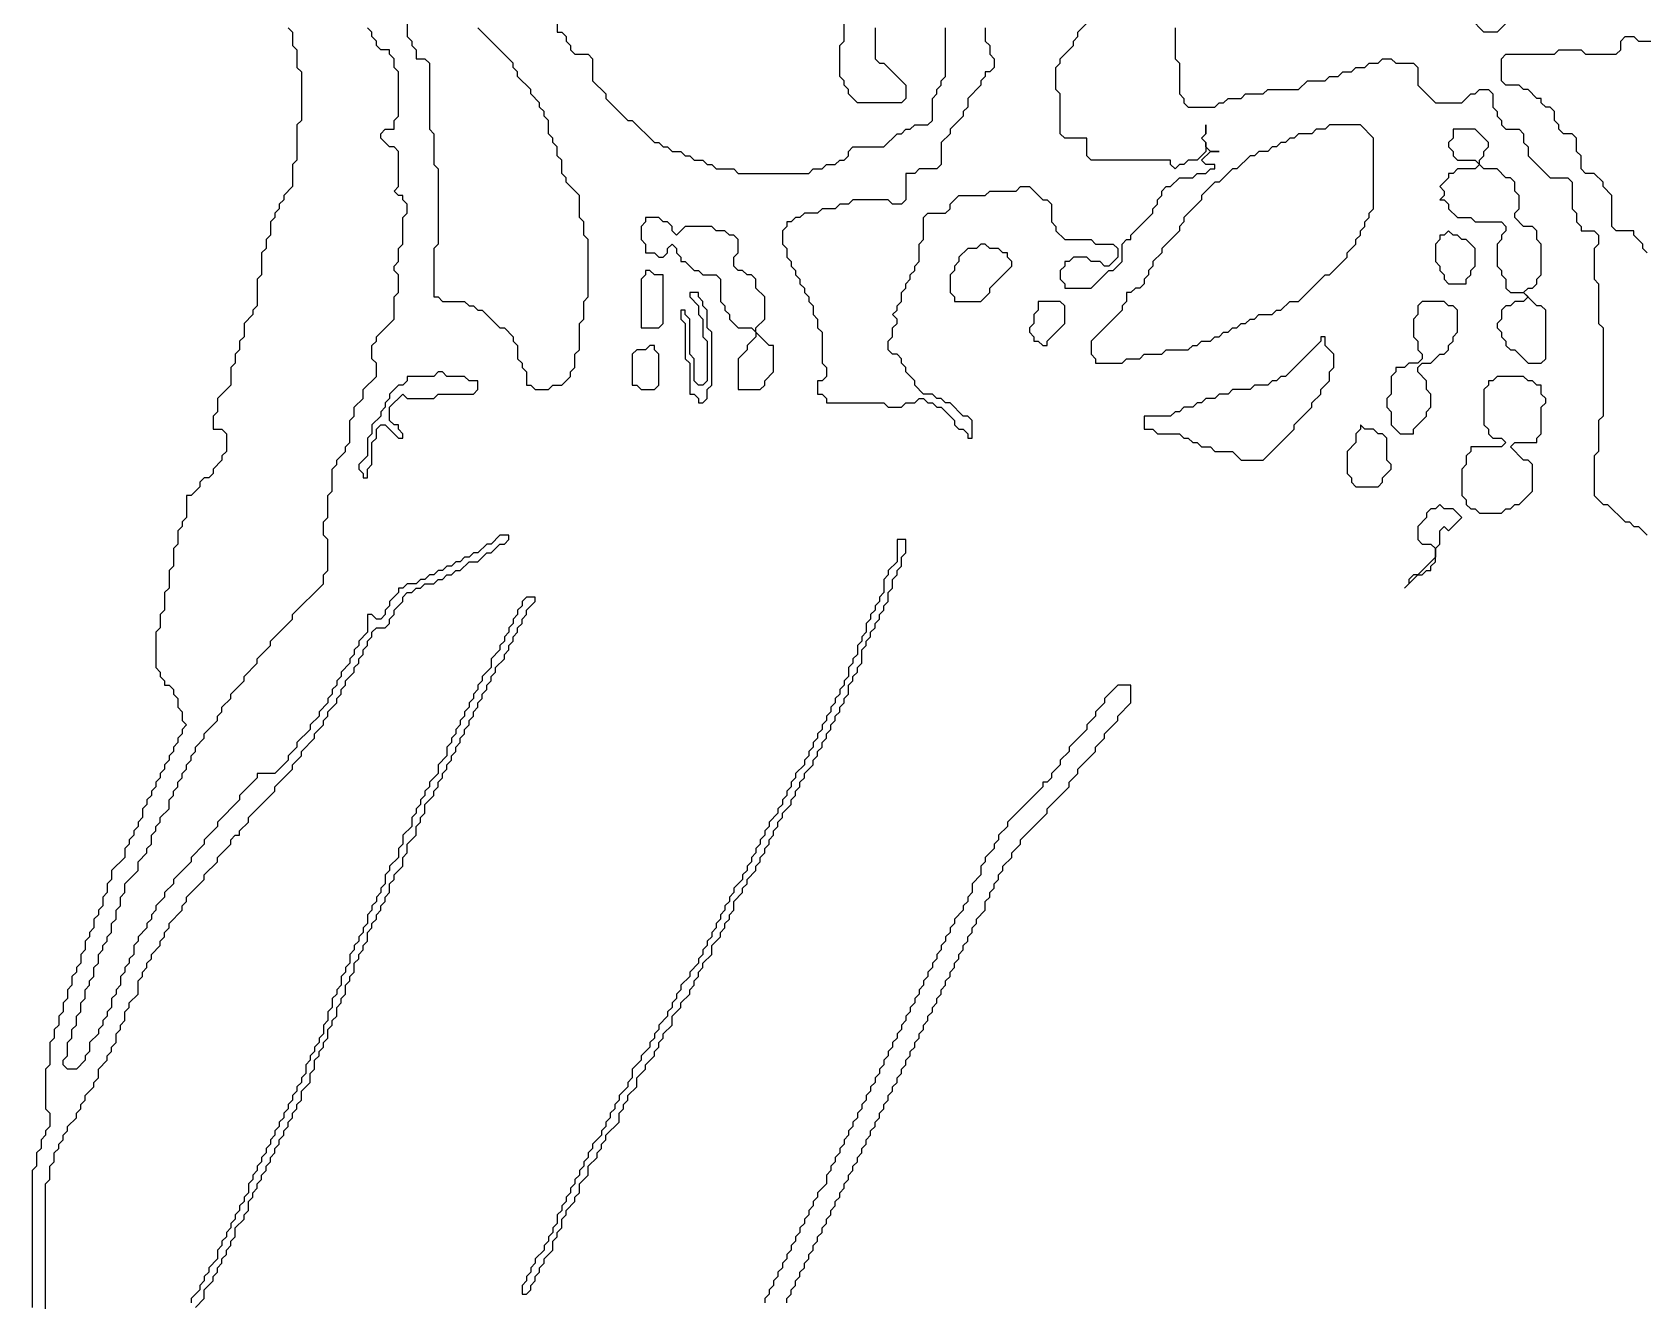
# Model space of a CAD drawing. Header units: metres. Extents: x 0 to 100, y 0 to 128.
# Drawn here: x 38.5 to 47.62, y 56.89 to 64.08 of the extents above; entities that cross this region are included whole.
import ezdxf

# ---------------------------------------------------------------- set-up
doc = ezdxf.new("R2010")
doc.units = ezdxf.units.M

msp = doc.modelspace()

# ---------------------------------------------------------------- linework, layer by layer
for points in [[(40.625, 64.15), (40.625, 64.05), (40.65, 64.025), (40.65, 64), (40.675, 63.975), (40.675, 63.925), (40.725, 63.925), (40.75, 63.9), (40.75, 63.525), (40.775, 63.5), (40.775, 63.325), (40.8, 63.3), (40.8, 62.875), (40.775, 62.85), (40.775, 62.575), (40.8, 62.575), (40.825, 62.55), (40.95, 62.55), (40.975, 62.525), (41, 62.525), (41.025, 62.5), (41.05, 62.5), (41.15, 62.4), (41.175, 62.4), (41.225, 62.35), (41.225, 62.325), (41.25, 62.3), (41.25, 62.225), (41.275, 62.2), (41.275, 62.175), (41.3, 62.15), (41.3, 62.075), (41.325, 62.075), (41.35, 62.05), (41.425, 62.05), (41.45, 62.075), (41.5, 62.075), (41.55, 62.125), (41.55, 62.15), (41.575, 62.175), (41.575, 62.25), (41.6, 62.275), (41.6, 62.425), (41.625, 62.45), (41.625, 62.55), (41.65, 62.575), (41.65, 62.9), (41.625, 62.925), (41.625, 63), (41.6, 63.025), (41.6, 63.15), (41.525, 63.225), (41.525, 63.25), (41.5, 63.275), (41.5, 63.35), (41.475, 63.375), (41.475, 63.425), (41.45, 63.45), (41.45, 63.475), (41.425, 63.5), (41.425, 63.575), (41.4, 63.6), (41.4, 63.625), (41.375, 63.65), (41.375, 63.675), (41.325, 63.725), (41.325, 63.75), (41.25, 63.825), (41.25, 63.85), (41.225, 63.875), (41.225, 63.9), (41.025, 64.1)], [(41.475, 64.175), (41.475, 64.075), (41.5, 64.075), (41.525, 64.05), (41.525, 64.025), (41.55, 64), (41.55, 63.975), (41.575, 63.95), (41.65, 63.95), (41.675, 63.925), (41.675, 63.8), (41.75, 63.725), (41.75, 63.7), (41.875, 63.575), (41.9, 63.575), (42.025, 63.45), (42.05, 63.45), (42.075, 63.425), (42.1, 63.425), (42.125, 63.4), (42.175, 63.4), (42.2, 63.375), (42.225, 63.375), (42.25, 63.35), (42.3, 63.35), (42.325, 63.325), (42.35, 63.325), (42.375, 63.3), (42.475, 63.3), (42.5, 63.275), (42.9, 63.275), (42.925, 63.3), (42.975, 63.3), (43, 63.325), (43.05, 63.325), (43.075, 63.35), (43.1, 63.35), (43.125, 63.375), (43.125, 63.4), (43.15, 63.425), (43.325, 63.425), (43.4, 63.5), (43.425, 63.5), (43.45, 63.525), (43.475, 63.525), (43.5, 63.55), (43.575, 63.55), (43.6, 63.575), (43.6, 63.7), (43.625, 63.725), (43.625, 63.75), (43.65, 63.775), (43.65, 63.8), (43.675, 63.825), (43.675, 64.1)], [(43.9, 64.1), (43.9, 64.025), (43.925, 64), (43.925, 63.95), (43.95, 63.925), (43.95, 63.875), (43.925, 63.85), (43.9, 63.85), (43.9, 63.825), (43.875, 63.8), (43.875, 63.775), (43.8, 63.7), (43.8, 63.65), (43.775, 63.625), (43.775, 63.6), (43.7, 63.525), (43.7, 63.5), (43.65, 63.45), (43.65, 63.325), (43.625, 63.3), (43.525, 63.3), (43.5, 63.275), (43.45, 63.275), (43.45, 63.125), (43.425, 63.1), (43.375, 63.1), (43.35, 63.125), (43.15, 63.125), (43.125, 63.1), (43.075, 63.1), (43.05, 63.075), (42.975, 63.075), (42.95, 63.05), (42.875, 63.05), (42.85, 63.025), (42.825, 63.025), (42.8, 63), (42.775, 63), (42.775, 62.975), (42.75, 62.95), (42.75, 62.875), (42.775, 62.85), (42.775, 62.8), (42.8, 62.775), (42.8, 62.75), (42.825, 62.725), (42.825, 62.7), (42.85, 62.675), (42.85, 62.65), (42.875, 62.625), (42.875, 62.6), (42.9, 62.575), (42.9, 62.55), (42.925, 62.525), (42.925, 62.475), (42.95, 62.45), (42.95, 62.4), (42.975, 62.375), (42.975, 62.2), (43, 62.175), (43, 62.125), (42.975, 62.1), (42.95, 62.1), (42.95, 62.025), (42.975, 62.025), (43, 62), (43, 61.975), (43.325, 61.975), (43.35, 61.95), (43.425, 61.95), (43.45, 61.975), (43.5, 61.975), (43.525, 62), (43.55, 62), (43.575, 61.975), (43.6, 61.975), (43.625, 61.95), (43.65, 61.95), (43.725, 61.875), (43.725, 61.85), (43.75, 61.825), (43.775, 61.825), (43.8, 61.8), (43.8, 61.775), (43.825, 61.775), (43.825, 61.875), (43.8, 61.9), (43.775, 61.9), (43.7, 61.975), (43.675, 61.975), (43.65, 62), (43.625, 62), (43.6, 62.025), (43.55, 62.025), (43.5, 62.075), (43.5, 62.1), (43.45, 62.15), (43.45, 62.175), (43.425, 62.2), (43.425, 62.225), (43.4, 62.25), (43.375, 62.25), (43.35, 62.275), (43.35, 62.325), (43.375, 62.35), (43.375, 62.4), (43.4, 62.425), (43.4, 62.45), (43.375, 62.475), (43.4, 62.5), (43.4, 62.525), (43.425, 62.55), (43.425, 62.6), (43.45, 62.625), (43.45, 62.65), (43.475, 62.675), (43.475, 62.7), (43.5, 62.725), (43.5, 62.75), (43.525, 62.775), (43.525, 62.875), (43.55, 62.9), (43.55, 63.025), (43.575, 63.05), (43.675, 63.05), (43.7, 63.075), (43.7, 63.1), (43.75, 63.15), (43.9, 63.15), (43.925, 63.175), (44.075, 63.175), (44.1, 63.2), (44.15, 63.2), (44.225, 63.125), (44.25, 63.125), (44.275, 63.1), (44.275, 63), (44.3, 62.975), (44.3, 62.95), (44.35, 62.9), (44.5, 62.9), (44.525, 62.875), (44.625, 62.875), (44.65, 62.85), (44.65, 62.8), (44.6, 62.75), (44.575, 62.75), (44.55, 62.775), (44.5, 62.775), (44.475, 62.8), (44.4, 62.8), (44.375, 62.775), (44.35, 62.775), (44.35, 62.75), (44.325, 62.725), (44.325, 62.675), (44.35, 62.65), (44.35, 62.625), (44.5, 62.625), (44.6, 62.725), (44.625, 62.725), (44.675, 62.775), (44.675, 62.875), (44.7, 62.9), (44.725, 62.9), (44.725, 62.925), (44.85, 63.05), (44.85, 63.075), (44.875, 63.1), (44.875, 63.125), (44.9, 63.15), (44.9, 63.175), (44.925, 63.2), (44.95, 63.2), (45, 63.25), (45.075, 63.25), (45.1, 63.275), (45.15, 63.275), (45.175, 63.3), (45.2, 63.3), (45.2, 63.325), (45.15, 63.325), (45.125, 63.35), (45.175, 63.4), (45.225, 63.4), (45.175, 63.4), (45.15, 63.425), (45.15, 63.45), (45.125, 63.475), (45.15, 63.5), (45.15, 63.55), (45.15, 63.5), (45.125, 63.475), (45.15, 63.45), (45.15, 63.4), (45.1, 63.35), (45.05, 63.35), (45.025, 63.325), (45, 63.325), (44.975, 63.3), (44.95, 63.325), (44.95, 63.35), (44.5, 63.35), (44.475, 63.375), (44.475, 63.475), (44.35, 63.475), (44.325, 63.5), (44.325, 63.725), (44.3, 63.75), (44.3, 63.875), (44.325, 63.9), (44.325, 63.925), (44.4, 64), (44.4, 64.025), (44.425, 64.05), (44.425, 64.075), (44.5, 64.15)], [(46.85, 64.125), (46.8, 64.075), (46.725, 64.075), (46.65, 64.15)], [(39.95, 64.1), (39.975, 64.075), (39.975, 64), (40, 63.975), (40, 63.875), (40.025, 63.85), (40.025, 63.575), (40, 63.55), (40, 63.35), (39.975, 63.325), (39.975, 63.2), (39.925, 63.15), (39.925, 63.125), (39.9, 63.1), (39.9, 63.075), (39.875, 63.05), (39.875, 63.025), (39.85, 63), (39.85, 62.925), (39.825, 62.9), (39.825, 62.85), (39.8, 62.825), (39.8, 62.7), (39.775, 62.675), (39.775, 62.525), (39.75, 62.5), (39.75, 62.475), (39.7, 62.425), (39.7, 62.35), (39.675, 62.325), (39.675, 62.275), (39.65, 62.25), (39.65, 62.2), (39.625, 62.175), (39.625, 62.075), (39.55, 62), (39.55, 61.925), (39.525, 61.9), (39.525, 61.825), (39.575, 61.825), (39.6, 61.8), (39.6, 61.7), (39.575, 61.675), (39.575, 61.65), (39.525, 61.6), (39.525, 61.575), (39.5, 61.55), (39.475, 61.55), (39.45, 61.525), (39.45, 61.5), (39.4, 61.45), (39.375, 61.45), (39.375, 61.325), (39.35, 61.3), (39.35, 61.275), (39.325, 61.25), (39.325, 61.175), (39.3, 61.15), (39.3, 61.05), (39.275, 61.025), (39.275, 60.925), (39.25, 60.9), (39.25, 60.8), (39.225, 60.775), (39.225, 60.7), (39.2, 60.675), (39.2, 60.475), (39.225, 60.45), (39.225, 60.425), (39.25, 60.4), (39.25, 60.375), (39.275, 60.375), (39.3, 60.35), (39.3, 60.325), (39.325, 60.3), (39.325, 60.25), (39.35, 60.225), (39.35, 60.175), (39.375, 60.15), (39.35, 60.125), (39.35, 60.1), (39.325, 60.075), (39.325, 60.05), (39.3, 60.025), (39.3, 60), (39.275, 59.975), (39.275, 59.95), (39.25, 59.925), (39.25, 59.9), (39.225, 59.875), (39.225, 59.85), (39.2, 59.825), (39.2, 59.8), (39.175, 59.775), (39.175, 59.75), (39.15, 59.725), (39.15, 59.7), (39.125, 59.675), (39.125, 59.625), (39.1, 59.6), (39.1, 59.575), (39.075, 59.55), (39.075, 59.525), (39.05, 59.5), (39.05, 59.475), (39.025, 59.45), (39.025, 59.4), (38.95, 59.325), (38.95, 59.275), (38.925, 59.25), (38.925, 59.2), (38.9, 59.175), (38.9, 59.125), (38.875, 59.1), (38.875, 59.075), (38.85, 59.05), (38.85, 59), (38.825, 58.975), (38.825, 58.95), (38.8, 58.925), (38.8, 58.875), (38.775, 58.85), (38.775, 58.8), (38.75, 58.775), (38.75, 58.75), (38.725, 58.725), (38.725, 58.675), (38.7, 58.65), (38.7, 58.6), (38.675, 58.575), (38.675, 58.525), (38.65, 58.5), (38.65, 58.45), (38.625, 58.425), (38.625, 58.375), (38.6, 58.35), (38.6, 58.225), (38.575, 58.2), (38.575, 57.975), (38.6, 57.95), (38.6, 57.875), (38.575, 57.85), (38.575, 57.825), (38.55, 57.8), (38.55, 57.75), (38.525, 57.725), (38.525, 57.65), (38.5, 57.625), (38.5, 56.85)], [(38.575, 56.775), (38.575, 57.55), (38.6, 57.575), (38.6, 57.65), (38.625, 57.675), (38.625, 57.725), (38.65, 57.75), (38.65, 57.775), (38.675, 57.8), (38.675, 57.825), (38.7, 57.85), (38.7, 57.875), (38.75, 57.925), (38.75, 57.95), (38.775, 57.975), (38.775, 58), (38.8, 58.025), (38.8, 58.05), (38.85, 58.1), (38.85, 58.125), (38.875, 58.15), (38.875, 58.2), (38.925, 58.25), (38.925, 58.275), (38.95, 58.3), (38.95, 58.325), (38.975, 58.35), (38.975, 58.4), (39, 58.425), (39, 58.45), (39.025, 58.475), (39.025, 58.525), (39.05, 58.55), (39.05, 58.575), (39.1, 58.625), (39.1, 58.7), (39.125, 58.725), (39.125, 58.75), (39.15, 58.775), (39.15, 58.8), (39.175, 58.825), (39.175, 58.85), (39.225, 58.9), (39.225, 58.925), (39.25, 58.95), (39.25, 58.975), (39.275, 59), (39.275, 59.025), (39.35, 59.1), (39.35, 59.125), (39.375, 59.15), (39.375, 59.175), (39.475, 59.275), (39.475, 59.3), (39.55, 59.375), (39.55, 59.4), (39.625, 59.475), (39.625, 59.5), (39.65, 59.525), (39.675, 59.525), (39.675, 59.55), (39.725, 59.6), (39.725, 59.625), (39.875, 59.775), (39.875, 59.8), (39.975, 59.9), (39.975, 59.925), (40.025, 59.975), (40.025, 60), (40.1, 60.075), (40.1, 60.1), (40.15, 60.15), (40.15, 60.175), (40.175, 60.2), (40.175, 60.225), (40.225, 60.275), (40.225, 60.3), (40.25, 60.325), (40.25, 60.35), (40.275, 60.375), (40.275, 60.4), (40.325, 60.45), (40.325, 60.475), (40.35, 60.5), (40.35, 60.525), (40.375, 60.55), (40.375, 60.575), (40.4, 60.6), (40.4, 60.625), (40.425, 60.65), (40.425, 60.675), (40.45, 60.7), (40.5, 60.7), (40.525, 60.725), (40.525, 60.75), (40.55, 60.775), (40.55, 60.8), (40.6, 60.85), (40.6, 60.875), (40.625, 60.9), (40.65, 60.9), (40.675, 60.925), (40.7, 60.925), (40.725, 60.95), (40.775, 60.95), (40.8, 60.975), (40.825, 60.975), (40.85, 61), (40.875, 61), (40.9, 61.025), (40.925, 61.025), (40.975, 61.075), (41.025, 61.075), (41.075, 61.125), (41.1, 61.125), (41.15, 61.175), (41.175, 61.175), (41.2, 61.2), (41.2, 61.225), (41.15, 61.225), (41.1, 61.175), (41.075, 61.175), (41.025, 61.125), (41, 61.125), (40.975, 61.1), (40.95, 61.1), (40.925, 61.075), (40.9, 61.075), (40.875, 61.05), (40.85, 61.05), (40.825, 61.025), (40.8, 61.025), (40.775, 61), (40.75, 61), (40.725, 60.975), (40.7, 60.975), (40.675, 60.95), (40.625, 60.95), (40.6, 60.925), (40.575, 60.925), (40.575, 60.9), (40.525, 60.85), (40.525, 60.825), (40.5, 60.8), (40.5, 60.775), (40.475, 60.75), (40.45, 60.75), (40.425, 60.775), (40.4, 60.775), (40.4, 60.675), (40.35, 60.625), (40.35, 60.6), (40.325, 60.575), (40.325, 60.55), (40.3, 60.525), (40.3, 60.5), (40.25, 60.45), (40.25, 60.425), (40.225, 60.4), (40.225, 60.375), (40.2, 60.35), (40.2, 60.325), (40.175, 60.3), (40.175, 60.275), (40.125, 60.225), (40.125, 60.2), (40.075, 60.15), (40.075, 60.125), (40, 60.05), (40, 60.025), (39.95, 59.975), (39.95, 59.95), (39.875, 59.875), (39.775, 59.875), (39.775, 59.85), (39.675, 59.75), (39.675, 59.725), (39.55, 59.6), (39.55, 59.575), (39.475, 59.5), (39.475, 59.475), (39.4, 59.4), (39.4, 59.375), (39.3, 59.275), (39.3, 59.25), (39.25, 59.2), (39.25, 59.175), (39.2, 59.125), (39.2, 59.1), (39.175, 59.075), (39.175, 59.05), (39.15, 59.025), (39.15, 59), (39.1, 58.95), (39.1, 58.925), (39.075, 58.9), (39.075, 58.85), (39.05, 58.825), (39.05, 58.8), (39.025, 58.775), (39.025, 58.75), (39, 58.725), (39, 58.675), (38.975, 58.65), (38.975, 58.625), (38.95, 58.6), (38.95, 58.55), (38.925, 58.525), (38.925, 58.5), (38.9, 58.475), (38.9, 58.45), (38.875, 58.425), (38.875, 58.4), (38.825, 58.35), (38.825, 58.3), (38.8, 58.275), (38.8, 58.25), (38.75, 58.2), (38.7, 58.2), (38.675, 58.225), (38.675, 58.25), (38.7, 58.275), (38.7, 58.35), (38.725, 58.375), (38.725, 58.425), (38.75, 58.45), (38.75, 58.5), (38.775, 58.525), (38.775, 58.575), (38.8, 58.6), (38.8, 58.65), (38.825, 58.675), (38.825, 58.7), (38.85, 58.725), (38.85, 58.775), (38.875, 58.8), (38.875, 58.85), (38.9, 58.875), (38.9, 58.9), (38.925, 58.925), (38.925, 58.95), (38.95, 58.975), (38.95, 59.025), (38.975, 59.05), (38.975, 59.1), (39, 59.125), (39, 59.175), (39.025, 59.2), (39.025, 59.25), (39.1, 59.325), (39.1, 59.375), (39.15, 59.425), (39.15, 59.45), (39.175, 59.475), (39.175, 59.525), (39.2, 59.55), (39.2, 59.575), (39.225, 59.6), (39.225, 59.625), (39.275, 59.675), (39.275, 59.725), (39.3, 59.75), (39.3, 59.775), (39.325, 59.8), (39.325, 59.825), (39.35, 59.85), (39.35, 59.875), (39.375, 59.9), (39.375, 59.925), (39.4, 59.95), (39.4, 59.975), (39.425, 60), (39.425, 60.025), (39.475, 60.075), (39.475, 60.1), (39.55, 60.175), (39.55, 60.2), (39.575, 60.225), (39.575, 60.25), (39.625, 60.3), (39.625, 60.325), (39.7, 60.4), (39.7, 60.425), (39.775, 60.5), (39.775, 60.525), (39.85, 60.6), (39.85, 60.625), (39.975, 60.75), (39.975, 60.775), (40.15, 60.95), (40.15, 61), (40.175, 61.025), (40.175, 61.2), (40.15, 61.225), (40.15, 61.3), (40.175, 61.325), (40.175, 61.45), (40.2, 61.475), (40.2, 61.6), (40.225, 61.625), (40.225, 61.65), (40.275, 61.7), (40.275, 61.725), (40.3, 61.75), (40.3, 61.875), (40.325, 61.9), (40.325, 61.95), (40.375, 62), (40.375, 62.05), (40.45, 62.125), (40.45, 62.2), (40.425, 62.225), (40.425, 62.3), (40.45, 62.325), (40.45, 62.35), (40.55, 62.45), (40.55, 62.575), (40.575, 62.6), (40.575, 62.7), (40.55, 62.725), (40.55, 62.75), (40.575, 62.775), (40.575, 62.85), (40.6, 62.875), (40.6, 63.025), (40.625, 63.05), (40.625, 63.1), (40.6, 63.125), (40.6, 63.15), (40.575, 63.15), (40.55, 63.175), (40.575, 63.2), (40.575, 63.4), (40.55, 63.425), (40.525, 63.425), (40.475, 63.475), (40.475, 63.5), (40.5, 63.525), (40.55, 63.525), (40.55, 63.575), (40.575, 63.6), (40.575, 63.85), (40.55, 63.875), (40.55, 63.925), (40.525, 63.95), (40.525, 63.975), (40.475, 63.975), (40.45, 64), (40.45, 64.025), (40.425, 64.05), (40.425, 64.075), (40.4, 64.1)], [(43.275, 64.1), (43.275, 63.925), (43.3, 63.9), (43.325, 63.9), (43.45, 63.775), (43.45, 63.7), (43.425, 63.675), (43.175, 63.675), (43.125, 63.725), (43.125, 63.75), (43.1, 63.775), (43.1, 63.8), (43.075, 63.825), (43.075, 64), (43.1, 64.025), (43.1, 64.125)], [(44.975, 64.1), (44.975, 63.925), (45, 63.9), (45, 63.725), (45.025, 63.7), (45.025, 63.675), (45.05, 63.65), (45.2, 63.65), (45.225, 63.675), (45.25, 63.675), (45.275, 63.7), (45.35, 63.7), (45.375, 63.725), (45.475, 63.725), (45.5, 63.75), (45.675, 63.75), (45.725, 63.8), (45.825, 63.8), (45.85, 63.825), (45.9, 63.825), (45.925, 63.85), (45.975, 63.85), (46, 63.875), (46.05, 63.875), (46.075, 63.9), (46.125, 63.9), (46.15, 63.925), (46.2, 63.925), (46.225, 63.9), (46.325, 63.9), (46.35, 63.875), (46.35, 63.775), (46.45, 63.675), (46.6, 63.675), (46.65, 63.725), (46.675, 63.725), (46.7, 63.75), (46.75, 63.75), (46.775, 63.725), (46.775, 63.65), (46.8, 63.625), (46.8, 63.6), (46.825, 63.575), (46.825, 63.55), (46.85, 63.525), (46.925, 63.525), (46.95, 63.5), (46.95, 63.45), (46.975, 63.425), (46.975, 63.375), (47.1, 63.25), (47.2, 63.25), (47.225, 63.225), (47.225, 63.075), (47.25, 63.05), (47.25, 63), (47.275, 62.975), (47.275, 62.95), (47.35, 62.95), (47.375, 62.925), (47.375, 62.875), (47.35, 62.85), (47.35, 62.675), (47.375, 62.65), (47.375, 62.425), (47.4, 62.4), (47.4, 61.9), (47.375, 61.875), (47.375, 61.7), (47.35, 61.675), (47.35, 61.45), (47.4, 61.4), (47.425, 61.4), (47.525, 61.3), (47.55, 61.3), (47.575, 61.275), (47.6, 61.275), (47.65, 61.225)], [(47.65, 62.825), (47.625, 62.85), (47.625, 62.875), (47.575, 62.925), (47.575, 62.95), (47.475, 62.95), (47.45, 62.975), (47.45, 63.15), (47.4, 63.2), (47.4, 63.225), (47.35, 63.275), (47.3, 63.275), (47.275, 63.3), (47.275, 63.375), (47.25, 63.4), (47.25, 63.475), (47.225, 63.5), (47.175, 63.5), (47.15, 63.525), (47.15, 63.55), (47.125, 63.575), (47.125, 63.625), (47.1, 63.65), (47.075, 63.65), (47.05, 63.675), (47.05, 63.7), (47.025, 63.7), (46.975, 63.75), (46.95, 63.75), (46.925, 63.775), (46.85, 63.775), (46.825, 63.8), (46.825, 63.925), (46.85, 63.95), (47.125, 63.95), (47.15, 63.975), (47.275, 63.975), (47.3, 63.95), (47.475, 63.95), (47.5, 63.975), (47.5, 64.025), (47.525, 64.05), (47.575, 64.05), (47.6, 64.025), (47.725, 64.025)], [(39.425, 56.85), (39.475, 56.9), (39.475, 56.95), (39.525, 57), (39.525, 57.025), (39.55, 57.05), (39.55, 57.075), (39.575, 57.1), (39.575, 57.125), (39.6, 57.15), (39.6, 57.175), (39.625, 57.2), (39.625, 57.225), (39.65, 57.25), (39.65, 57.3), (39.7, 57.35), (39.7, 57.375), (39.725, 57.4), (39.725, 57.45), (39.75, 57.475), (39.75, 57.5), (39.775, 57.525), (39.775, 57.55), (39.8, 57.575), (39.8, 57.6), (39.825, 57.625), (39.825, 57.65), (39.85, 57.675), (39.85, 57.7), (39.875, 57.725), (39.875, 57.75), (39.9, 57.775), (39.9, 57.8), (39.925, 57.825), (39.925, 57.85), (39.95, 57.875), (39.95, 57.9), (39.975, 57.925), (39.975, 57.95), (40, 57.975), (40, 58), (40.025, 58.025), (40.025, 58.075), (40.075, 58.125), (40.075, 58.175), (40.1, 58.2), (40.1, 58.25), (40.125, 58.275), (40.125, 58.3), (40.15, 58.325), (40.15, 58.35), (40.175, 58.375), (40.175, 58.425), (40.2, 58.45), (40.2, 58.475), (40.225, 58.5), (40.225, 58.55), (40.25, 58.575), (40.25, 58.6), (40.275, 58.625), (40.275, 58.675), (40.3, 58.7), (40.3, 58.725), (40.325, 58.75), (40.325, 58.8), (40.35, 58.825), (40.35, 58.85), (40.375, 58.875), (40.375, 58.9), (40.4, 58.925), (40.4, 58.975), (40.425, 59), (40.425, 59.025), (40.45, 59.05), (40.45, 59.075), (40.475, 59.1), (40.475, 59.125), (40.5, 59.15), (40.5, 59.175), (40.525, 59.2), (40.525, 59.25), (40.55, 59.275), (40.55, 59.3), (40.6, 59.35), (40.6, 59.4), (40.625, 59.425), (40.625, 59.475), (40.675, 59.525), (40.675, 59.575), (40.7, 59.6), (40.7, 59.625), (40.725, 59.65), (40.725, 59.7), (40.775, 59.75), (40.775, 59.775), (40.8, 59.8), (40.8, 59.825), (40.825, 59.85), (40.825, 59.875), (40.85, 59.9), (40.85, 59.925), (40.875, 59.95), (40.875, 59.975), (40.9, 60), (40.9, 60.025), (40.925, 60.05), (40.925, 60.075), (40.95, 60.1), (40.95, 60.125), (40.975, 60.15), (40.975, 60.175), (41, 60.2), (41, 60.225), (41.025, 60.25), (41.025, 60.275), (41.05, 60.3), (41.05, 60.325), (41.075, 60.35), (41.075, 60.375), (41.1, 60.4), (41.1, 60.425), (41.125, 60.45), (41.125, 60.475), (41.175, 60.525), (41.175, 60.55), (41.2, 60.575), (41.2, 60.6), (41.225, 60.625), (41.225, 60.65), (41.25, 60.675), (41.25, 60.7), (41.275, 60.725), (41.275, 60.75), (41.3, 60.775), (41.3, 60.8), (41.35, 60.85), (41.35, 60.875), (41.3, 60.875), (41.275, 60.85), (41.275, 60.825), (41.25, 60.8), (41.25, 60.775), (41.225, 60.75), (41.225, 60.725), (41.2, 60.7), (41.2, 60.675), (41.175, 60.65), (41.175, 60.625), (41.15, 60.6), (41.15, 60.575), (41.1, 60.525), (41.1, 60.475), (41.05, 60.425), (41.05, 60.4), (41.025, 60.375), (41.025, 60.35), (41, 60.325), (41, 60.3), (40.975, 60.275), (40.975, 60.25), (40.95, 60.225), (40.95, 60.2), (40.925, 60.175), (40.925, 60.15), (40.9, 60.125), (40.9, 60.1), (40.875, 60.075), (40.875, 60.05), (40.85, 60.025), (40.85, 59.975), (40.8, 59.925), (40.8, 59.875), (40.75, 59.825), (40.75, 59.8), (40.725, 59.775), (40.725, 59.75), (40.7, 59.725), (40.7, 59.7), (40.675, 59.675), (40.675, 59.65), (40.65, 59.625), (40.65, 59.575), (40.6, 59.525), (40.6, 59.475), (40.575, 59.45), (40.575, 59.4), (40.525, 59.35), (40.525, 59.325), (40.5, 59.3), (40.5, 59.25), (40.475, 59.225), (40.475, 59.2), (40.45, 59.175), (40.45, 59.15), (40.425, 59.125), (40.425, 59.1), (40.4, 59.075), (40.4, 59.025), (40.375, 59), (40.375, 58.975), (40.35, 58.95), (40.35, 58.925), (40.325, 58.9), (40.325, 58.875), (40.3, 58.85), (40.3, 58.8), (40.275, 58.775), (40.275, 58.75), (40.25, 58.725), (40.25, 58.675), (40.225, 58.65), (40.225, 58.625), (40.2, 58.6), (40.2, 58.55), (40.175, 58.525), (40.175, 58.475), (40.15, 58.45), (40.15, 58.4), (40.125, 58.375), (40.125, 58.35), (40.1, 58.325), (40.1, 58.3), (40.075, 58.275), (40.075, 58.25), (40.05, 58.225), (40.05, 58.175), (40.025, 58.15), (40.025, 58.125), (40, 58.1), (40, 58.075), (39.975, 58.05), (39.975, 58.025), (39.95, 58), (39.95, 57.975), (39.925, 57.95), (39.925, 57.925), (39.9, 57.9), (39.9, 57.875), (39.875, 57.85), (39.875, 57.825), (39.85, 57.8), (39.85, 57.775), (39.825, 57.75), (39.825, 57.725), (39.8, 57.7), (39.8, 57.675), (39.775, 57.65), (39.775, 57.625), (39.75, 57.6), (39.75, 57.575), (39.725, 57.55), (39.725, 57.5), (39.7, 57.475), (39.7, 57.45), (39.675, 57.425), (39.675, 57.4), (39.65, 57.375), (39.65, 57.35), (39.625, 57.325), (39.625, 57.3), (39.6, 57.275), (39.6, 57.25), (39.575, 57.225), (39.575, 57.2), (39.55, 57.175), (39.55, 57.125), (39.5, 57.075), (39.5, 57.05), (39.475, 57.025), (39.475, 57), (39.45, 56.975), (39.45, 56.95), (39.4, 56.9), (39.4, 56.875)], [(42.775, 56.875), (42.775, 56.9), (42.8, 56.925), (42.8, 56.95), (42.825, 56.975), (42.825, 57), (42.85, 57.025), (42.85, 57.05), (42.875, 57.075), (42.875, 57.1), (42.9, 57.125), (42.9, 57.15), (42.925, 57.175), (42.925, 57.2), (42.95, 57.225), (42.95, 57.25), (42.975, 57.275), (42.975, 57.3), (43, 57.325), (43, 57.35), (43.025, 57.375), (43.025, 57.4), (43.05, 57.425), (43.05, 57.45), (43.075, 57.475), (43.075, 57.5), (43.1, 57.525), (43.1, 57.55), (43.125, 57.575), (43.125, 57.6), (43.15, 57.625), (43.15, 57.65), (43.175, 57.675), (43.175, 57.7), (43.2, 57.725), (43.2, 57.75), (43.225, 57.775), (43.225, 57.8), (43.25, 57.825), (43.25, 57.85), (43.275, 57.875), (43.275, 57.9), (43.3, 57.925), (43.3, 57.95), (43.325, 57.975), (43.325, 58), (43.35, 58.025), (43.35, 58.05), (43.375, 58.075), (43.375, 58.1), (43.4, 58.125), (43.4, 58.15), (43.425, 58.175), (43.425, 58.2), (43.45, 58.225), (43.45, 58.25), (43.475, 58.275), (43.475, 58.3), (43.5, 58.325), (43.5, 58.35), (43.525, 58.375), (43.525, 58.4), (43.55, 58.425), (43.55, 58.45), (43.575, 58.475), (43.575, 58.5), (43.6, 58.525), (43.6, 58.55), (43.625, 58.575), (43.625, 58.6), (43.65, 58.625), (43.65, 58.65), (43.675, 58.675), (43.675, 58.7), (43.7, 58.725), (43.7, 58.75), (43.725, 58.775), (43.725, 58.8), (43.75, 58.825), (43.75, 58.85), (43.775, 58.875), (43.775, 58.9), (43.8, 58.925), (43.8, 58.95), (43.825, 58.975), (43.825, 59), (43.85, 59.025), (43.85, 59.05), (43.9, 59.1), (43.9, 59.15), (43.925, 59.175), (43.925, 59.2), (43.95, 59.225), (43.95, 59.25), (43.975, 59.275), (43.975, 59.3), (44, 59.325), (44, 59.35), (44.05, 59.4), (44.05, 59.425), (44.1, 59.475), (44.1, 59.5), (44.25, 59.65), (44.25, 59.675), (44.375, 59.8), (44.375, 59.825), (44.425, 59.875), (44.425, 59.9), (44.525, 60), (44.525, 60.025), (44.575, 60.075), (44.575, 60.1), (44.65, 60.175), (44.65, 60.2), (44.725, 60.275), (44.725, 60.375), (44.65, 60.375), (44.575, 60.3), (44.575, 60.275), (44.525, 60.225), (44.525, 60.2), (44.475, 60.15), (44.475, 60.125), (44.375, 60.025), (44.375, 60), (44.325, 59.95), (44.325, 59.925), (44.275, 59.875), (44.275, 59.85), (44.25, 59.825), (44.225, 59.825), (44.225, 59.8), (44.025, 59.6), (44.025, 59.575), (43.975, 59.525), (43.975, 59.5), (43.95, 59.475), (43.95, 59.45), (43.9, 59.4), (43.9, 59.375), (43.875, 59.35), (43.875, 59.3), (43.825, 59.25), (43.825, 59.2), (43.8, 59.175), (43.8, 59.15), (43.775, 59.125), (43.775, 59.1), (43.725, 59.05), (43.725, 59.025), (43.7, 59), (43.7, 58.975), (43.675, 58.95), (43.675, 58.925), (43.65, 58.9), (43.65, 58.875), (43.625, 58.85), (43.625, 58.825), (43.6, 58.8), (43.6, 58.775), (43.575, 58.75), (43.575, 58.725), (43.55, 58.7), (43.55, 58.675), (43.525, 58.65), (43.525, 58.625), (43.5, 58.6), (43.5, 58.575), (43.475, 58.55), (43.475, 58.525), (43.45, 58.5), (43.45, 58.475), (43.425, 58.45), (43.425, 58.425), (43.4, 58.4), (43.4, 58.375), (43.375, 58.35), (43.375, 58.325), (43.35, 58.3), (43.35, 58.275), (43.325, 58.25), (43.325, 58.225), (43.3, 58.2), (43.3, 58.175), (43.275, 58.15), (43.275, 58.125), (43.25, 58.1), (43.25, 58.075), (43.225, 58.05), (43.225, 58.025), (43.2, 58), (43.2, 57.975), (43.175, 57.95), (43.175, 57.925), (43.15, 57.9), (43.15, 57.875), (43.125, 57.85), (43.125, 57.825), (43.1, 57.8), (43.1, 57.775), (43.075, 57.75), (43.075, 57.725), (43.05, 57.7), (43.05, 57.675), (43.025, 57.65), (43.025, 57.625), (43, 57.6), (43, 57.55), (42.95, 57.5), (42.95, 57.475), (42.925, 57.45), (42.925, 57.425), (42.9, 57.4), (42.9, 57.375), (42.875, 57.35), (42.875, 57.325), (42.85, 57.3), (42.85, 57.275), (42.825, 57.25), (42.825, 57.225), (42.8, 57.2), (42.8, 57.175), (42.775, 57.15), (42.775, 57.125), (42.75, 57.1), (42.75, 57.075), (42.725, 57.05), (42.725, 57.025), (42.7, 57), (42.7, 56.975), (42.675, 56.95), (42.675, 56.925), (42.65, 56.9), (42.65, 56.875)]]:
    msp.add_lwpolyline(points)
for points in [[(45.85, 63.55), (45.825, 63.525), (45.775, 63.525), (45.75, 63.5), (45.675, 63.5), (45.65, 63.475), (45.625, 63.475), (45.6, 63.45), (45.575, 63.45), (45.55, 63.425), (45.525, 63.425), (45.5, 63.4), (45.45, 63.4), (45.425, 63.375), (45.4, 63.375), (45.325, 63.3), (45.3, 63.3), (45.225, 63.225), (45.2, 63.225), (45.125, 63.15), (45.125, 63.125), (45.025, 63.025), (45.025, 63), (45, 62.975), (45, 62.95), (44.9, 62.85), (44.9, 62.825), (44.85, 62.775), (44.85, 62.75), (44.825, 62.725), (44.825, 62.7), (44.8, 62.675), (44.8, 62.65), (44.775, 62.625), (44.75, 62.625), (44.725, 62.6), (44.7, 62.6), (44.7, 62.55), (44.675, 62.525), (44.675, 62.5), (44.5, 62.325), (44.5, 62.25), (44.525, 62.225), (44.525, 62.2), (44.675, 62.2), (44.7, 62.225), (44.775, 62.225), (44.8, 62.25), (44.9, 62.25), (44.925, 62.275), (45.05, 62.275), (45.075, 62.3), (45.1, 62.3), (45.125, 62.325), (45.175, 62.325), (45.2, 62.35), (45.225, 62.35), (45.25, 62.375), (45.275, 62.375), (45.3, 62.4), (45.325, 62.4), (45.35, 62.425), (45.375, 62.425), (45.4, 62.45), (45.425, 62.45), (45.45, 62.475), (45.525, 62.475), (45.55, 62.5), (45.575, 62.5), (45.625, 62.55), (45.675, 62.55), (45.825, 62.7), (45.85, 62.7), (45.95, 62.8), (45.95, 62.825), (46, 62.875), (46, 62.9), (46.025, 62.925), (46.025, 62.95), (46.05, 62.975), (46.05, 63), (46.075, 63.025), (46.075, 63.05), (46.1, 63.075), (46.1, 63.475), (46.025, 63.55)], [(46.55, 63.525), (46.55, 63.475), (46.525, 63.45), (46.525, 63.425), (46.55, 63.4), (46.55, 63.375), (46.575, 63.35), (46.675, 63.35), (46.7, 63.325), (46.675, 63.3), (46.575, 63.3), (46.55, 63.275), (46.525, 63.275), (46.525, 63.25), (46.475, 63.2), (46.5, 63.175), (46.5, 63.15), (46.475, 63.125), (46.5, 63.125), (46.525, 63.1), (46.525, 63.075), (46.575, 63.025), (46.65, 63.025), (46.675, 63), (46.825, 63), (46.85, 62.975), (46.85, 62.95), (46.825, 62.925), (46.825, 62.9), (46.8, 62.875), (46.8, 62.75), (46.825, 62.725), (46.825, 62.7), (46.85, 62.675), (46.85, 62.625), (46.875, 62.6), (46.95, 62.6), (46.975, 62.575), (46.95, 62.55), (46.9, 62.55), (46.875, 62.525), (46.85, 62.525), (46.825, 62.5), (46.825, 62.45), (46.8, 62.425), (46.8, 62.4), (46.825, 62.375), (46.825, 62.35), (46.85, 62.325), (46.85, 62.3), (46.875, 62.275), (46.9, 62.275), (46.975, 62.2), (47.05, 62.2), (47.075, 62.225), (47.075, 62.5), (47.05, 62.525), (47.025, 62.525), (46.95, 62.6), (46.975, 62.625), (47, 62.625), (47.025, 62.65), (47.025, 62.675), (47.05, 62.7), (47.05, 62.875), (47.025, 62.9), (47.025, 62.95), (47, 62.975), (46.95, 62.975), (46.9, 63.025), (46.9, 63.05), (46.925, 63.075), (46.925, 63.15), (46.9, 63.175), (46.9, 63.225), (46.875, 63.25), (46.85, 63.25), (46.8, 63.3), (46.725, 63.3), (46.7, 63.325), (46.7, 63.35), (46.725, 63.375), (46.725, 63.4), (46.75, 63.425), (46.75, 63.45), (46.675, 63.525)], [(41.975, 63.025), (41.975, 63), (41.95, 62.975), (41.95, 62.9), (41.975, 62.875), (41.975, 62.825), (42.025, 62.825), (42.05, 62.8), (42.075, 62.8), (42.1, 62.825), (42.1, 62.85), (42.125, 62.875), (42.15, 62.85), (42.15, 62.825), (42.175, 62.8), (42.175, 62.775), (42.2, 62.775), (42.25, 62.725), (42.275, 62.725), (42.3, 62.7), (42.375, 62.7), (42.4, 62.675), (42.4, 62.55), (42.425, 62.525), (42.425, 62.5), (42.45, 62.475), (42.45, 62.45), (42.5, 62.4), (42.575, 62.4), (42.6, 62.375), (42.6, 62.35), (42.55, 62.3), (42.55, 62.275), (42.5, 62.225), (42.5, 62.05), (42.625, 62.05), (42.65, 62.075), (42.65, 62.1), (42.7, 62.15), (42.7, 62.3), (42.675, 62.3), (42.6, 62.375), (42.6, 62.4), (42.65, 62.45), (42.65, 62.575), (42.6, 62.625), (42.6, 62.675), (42.575, 62.7), (42.55, 62.7), (42.525, 62.725), (42.5, 62.725), (42.475, 62.75), (42.475, 62.8), (42.5, 62.825), (42.5, 62.9), (42.475, 62.925), (42.45, 62.925), (42.425, 62.95), (42.375, 62.95), (42.35, 62.975), (42.2, 62.975), (42.15, 62.925), (42.125, 62.95), (42.125, 62.975), (42.1, 63), (42.075, 63), (42.05, 63.025)], [(43.875, 62.875), (43.85, 62.85), (43.8, 62.85), (43.75, 62.8), (43.75, 62.775), (43.725, 62.75), (43.725, 62.725), (43.7, 62.7), (43.7, 62.6), (43.725, 62.575), (43.725, 62.55), (43.875, 62.55), (43.925, 62.6), (43.925, 62.625), (44.05, 62.75), (44.05, 62.775), (44.025, 62.8), (44.025, 62.825), (44, 62.825), (43.975, 62.85), (43.925, 62.85), (43.9, 62.875)], [(46.525, 62.95), (46.5, 62.925), (46.475, 62.925), (46.475, 62.9), (46.45, 62.875), (46.45, 62.775), (46.475, 62.75), (46.475, 62.725), (46.5, 62.7), (46.5, 62.675), (46.525, 62.65), (46.625, 62.65), (46.625, 62.675), (46.65, 62.7), (46.65, 62.725), (46.675, 62.75), (46.675, 62.85), (46.625, 62.9), (46.6, 62.9), (46.575, 62.925), (46.55, 62.925)], [(41.975, 62.725), (41.975, 62.7), (41.95, 62.675), (41.95, 62.4), (42.05, 62.4), (42.075, 62.425), (42.075, 62.7), (42.025, 62.7), (42, 62.725)], [(42.225, 62.6), (42.225, 62.575), (42.275, 62.525), (42.275, 62.475), (42.3, 62.45), (42.3, 62.35), (42.325, 62.325), (42.325, 62.1), (42.3, 62.075), (42.275, 62.075), (42.25, 62.1), (42.25, 62.225), (42.225, 62.25), (42.225, 62.45), (42.2, 62.475), (42.2, 62.5), (42.175, 62.5), (42.175, 62.45), (42.2, 62.425), (42.2, 62.225), (42.225, 62.2), (42.225, 62.025), (42.25, 62.025), (42.275, 62), (42.275, 61.975), (42.3, 61.975), (42.325, 62), (42.325, 62.05), (42.35, 62.075), (42.35, 62.375), (42.325, 62.4), (42.325, 62.5), (42.3, 62.525), (42.3, 62.55), (42.275, 62.575), (42.275, 62.6)], [(44.2, 62.55), (44.2, 62.5), (44.175, 62.475), (44.175, 62.425), (44.15, 62.4), (44.15, 62.375), (44.175, 62.35), (44.175, 62.325), (44.2, 62.325), (44.225, 62.3), (44.25, 62.3), (44.25, 62.325), (44.35, 62.425), (44.35, 62.525), (44.325, 62.55)], [(46.375, 62.55), (46.35, 62.525), (46.35, 62.475), (46.325, 62.45), (46.325, 62.35), (46.35, 62.325), (46.35, 62.275), (46.375, 62.25), (46.375, 62.225), (46.35, 62.2), (46.3, 62.2), (46.275, 62.175), (46.225, 62.175), (46.225, 62.15), (46.2, 62.125), (46.2, 62.025), (46.175, 62), (46.175, 61.95), (46.2, 61.925), (46.2, 61.85), (46.25, 61.8), (46.325, 61.8), (46.325, 61.825), (46.4, 61.9), (46.4, 61.925), (46.425, 61.95), (46.425, 62.025), (46.4, 62.05), (46.4, 62.1), (46.35, 62.15), (46.35, 62.175), (46.375, 62.2), (46.425, 62.2), (46.475, 62.25), (46.5, 62.25), (46.525, 62.275), (46.525, 62.3), (46.55, 62.325), (46.55, 62.35), (46.575, 62.375), (46.575, 62.5), (46.55, 62.525), (46.525, 62.525), (46.5, 62.55)], [(45.8, 62.35), (45.8, 62.325), (45.6, 62.125), (45.575, 62.125), (45.55, 62.1), (45.525, 62.1), (45.5, 62.075), (45.425, 62.075), (45.4, 62.05), (45.3, 62.05), (45.275, 62.025), (45.225, 62.025), (45.2, 62), (45.15, 62), (45.125, 61.975), (45.1, 61.975), (45.075, 61.95), (45.025, 61.95), (45, 61.925), (44.975, 61.925), (44.95, 61.9), (44.8, 61.9), (44.8, 61.825), (44.85, 61.825), (44.875, 61.8), (45, 61.8), (45.025, 61.775), (45.05, 61.775), (45.075, 61.75), (45.1, 61.75), (45.125, 61.725), (45.175, 61.725), (45.2, 61.7), (45.3, 61.7), (45.35, 61.65), (45.475, 61.65), (45.65, 61.825), (45.65, 61.85), (45.75, 61.95), (45.75, 61.975), (45.8, 62.025), (45.8, 62.05), (45.85, 62.1), (45.85, 62.15), (45.875, 62.175), (45.875, 62.25), (45.825, 62.3), (45.825, 62.35)], [(42, 62.3), (41.975, 62.275), (41.925, 62.275), (41.9, 62.25), (41.9, 62.075), (41.925, 62.075), (41.95, 62.05), (42.025, 62.05), (42.05, 62.075), (42.05, 62.25), (42.025, 62.275), (42.025, 62.3)], [(40.8, 62.15), (40.775, 62.125), (40.625, 62.125), (40.625, 62.1), (40.6, 62.075), (40.575, 62.075), (40.525, 62.025), (40.525, 62), (40.5, 61.975), (40.5, 61.95), (40.475, 61.925), (40.475, 61.9), (40.425, 61.85), (40.425, 61.8), (40.4, 61.775), (40.4, 61.675), (40.35, 61.625), (40.35, 61.6), (40.375, 61.575), (40.375, 61.55), (40.4, 61.55), (40.4, 61.6), (40.425, 61.625), (40.425, 61.75), (40.45, 61.775), (40.45, 61.825), (40.475, 61.85), (40.5, 61.85), (40.575, 61.775), (40.6, 61.775), (40.6, 61.8), (40.575, 61.825), (40.575, 61.85), (40.55, 61.85), (40.525, 61.875), (40.525, 61.95), (40.6, 62.025), (40.625, 62), (40.775, 62), (40.8, 62.025), (41, 62.025), (41.025, 62.05), (41.025, 62.1), (40.975, 62.1), (40.95, 62.125), (40.85, 62.125), (40.825, 62.15)], [(46.8, 62.125), (46.775, 62.1), (46.75, 62.1), (46.75, 62.075), (46.725, 62.05), (46.725, 61.85), (46.75, 61.825), (46.75, 61.8), (46.775, 61.775), (46.825, 61.775), (46.85, 61.75), (46.825, 61.725), (46.65, 61.725), (46.65, 61.7), (46.625, 61.675), (46.625, 61.625), (46.6, 61.6), (46.6, 61.45), (46.625, 61.425), (46.625, 61.4), (46.65, 61.375), (46.675, 61.375), (46.7, 61.35), (46.825, 61.35), (46.85, 61.375), (46.875, 61.375), (46.9, 61.4), (46.925, 61.4), (47, 61.475), (47, 61.625), (46.975, 61.65), (46.95, 61.65), (46.875, 61.725), (46.9, 61.75), (47.025, 61.75), (47.025, 61.775), (47.05, 61.8), (47.05, 61.95), (47.075, 61.975), (47.075, 62), (47.05, 62.025), (47.05, 62.075), (47.025, 62.075), (47, 62.1), (46.975, 62.1), (46.95, 62.125)], [(46.025, 61.85), (46.025, 61.825), (46, 61.8), (46, 61.75), (45.95, 61.7), (45.95, 61.575), (45.975, 61.55), (45.975, 61.525), (46, 61.5), (46.125, 61.5), (46.15, 61.525), (46.15, 61.55), (46.2, 61.6), (46.2, 61.625), (46.175, 61.65), (46.175, 61.775), (46.15, 61.8), (46.125, 61.8), (46.1, 61.825), (46.05, 61.825)], [(46.475, 61.4), (46.45, 61.375), (46.425, 61.375), (46.4, 61.35), (46.4, 61.325), (46.35, 61.275), (46.35, 61.2), (46.375, 61.175), (46.425, 61.175), (46.45, 61.15), (46.45, 61.1), (46.35, 61), (46.325, 61), (46.3, 60.975), (46.3, 60.95), (46.275, 60.925), (46.35, 61), (46.375, 61), (46.4, 61.025), (46.425, 61.025), (46.425, 61.05), (46.45, 61.075), (46.45, 61.15), (46.475, 61.175), (46.475, 61.25), (46.5, 61.275), (46.525, 61.25), (46.6, 61.325), (46.55, 61.375), (46.5, 61.375)], [(43.4, 61.2), (43.4, 61.075), (43.35, 61.025), (43.35, 61), (43.325, 60.975), (43.325, 60.9), (43.3, 60.875), (43.3, 60.85), (43.275, 60.825), (43.275, 60.8), (43.25, 60.775), (43.25, 60.75), (43.225, 60.725), (43.225, 60.675), (43.2, 60.65), (43.2, 60.625), (43.175, 60.6), (43.175, 60.55), (43.15, 60.525), (43.15, 60.5), (43.125, 60.475), (43.125, 60.425), (43.1, 60.4), (43.1, 60.375), (43.075, 60.35), (43.075, 60.325), (43.05, 60.3), (43.05, 60.275), (43.025, 60.25), (43.025, 60.225), (43, 60.2), (43, 60.175), (42.975, 60.15), (42.975, 60.125), (42.95, 60.1), (42.95, 60.075), (42.925, 60.05), (42.925, 60.025), (42.9, 60), (42.9, 59.975), (42.875, 59.95), (42.875, 59.925), (42.825, 59.875), (42.825, 59.85), (42.8, 59.825), (42.8, 59.8), (42.775, 59.775), (42.775, 59.75), (42.75, 59.725), (42.75, 59.7), (42.725, 59.675), (42.725, 59.65), (42.675, 59.6), (42.675, 59.575), (42.65, 59.55), (42.65, 59.525), (42.625, 59.5), (42.625, 59.475), (42.6, 59.45), (42.6, 59.425), (42.575, 59.4), (42.575, 59.375), (42.55, 59.35), (42.55, 59.325), (42.525, 59.3), (42.525, 59.275), (42.475, 59.225), (42.475, 59.2), (42.45, 59.175), (42.45, 59.15), (42.425, 59.125), (42.425, 59.1), (42.4, 59.075), (42.4, 59.05), (42.375, 59.025), (42.375, 59), (42.35, 58.975), (42.35, 58.95), (42.325, 58.925), (42.325, 58.9), (42.3, 58.875), (42.3, 58.85), (42.275, 58.825), (42.275, 58.8), (42.225, 58.75), (42.225, 58.725), (42.175, 58.675), (42.175, 58.65), (42.15, 58.625), (42.15, 58.6), (42.125, 58.575), (42.125, 58.55), (42.1, 58.525), (42.1, 58.5), (42.05, 58.45), (42.05, 58.425), (42.025, 58.4), (42.025, 58.375), (42, 58.35), (42, 58.325), (41.95, 58.275), (41.95, 58.25), (41.9, 58.2), (41.9, 58.15), (41.875, 58.125), (41.875, 58.1), (41.825, 58.05), (41.825, 58.025), (41.8, 58), (41.8, 57.975), (41.775, 57.95), (41.775, 57.925), (41.75, 57.9), (41.75, 57.875), (41.725, 57.85), (41.725, 57.825), (41.675, 57.775), (41.675, 57.75), (41.65, 57.725), (41.65, 57.7), (41.625, 57.675), (41.625, 57.65), (41.6, 57.625), (41.6, 57.6), (41.575, 57.575), (41.575, 57.55), (41.55, 57.525), (41.55, 57.5), (41.525, 57.475), (41.525, 57.45), (41.5, 57.425), (41.5, 57.4), (41.475, 57.375), (41.475, 57.325), (41.45, 57.3), (41.45, 57.275), (41.425, 57.25), (41.425, 57.225), (41.4, 57.2), (41.4, 57.175), (41.35, 57.125), (41.35, 57.1), (41.325, 57.075), (41.325, 57.05), (41.3, 57.025), (41.3, 57), (41.275, 56.975), (41.275, 56.925), (41.3, 56.925), (41.325, 56.95), (41.325, 56.975), (41.35, 57), (41.35, 57.025), (41.375, 57.05), (41.375, 57.075), (41.4, 57.1), (41.4, 57.125), (41.45, 57.175), (41.45, 57.225), (41.475, 57.25), (41.475, 57.275), (41.5, 57.3), (41.5, 57.35), (41.525, 57.375), (41.525, 57.4), (41.575, 57.45), (41.575, 57.475), (41.6, 57.5), (41.6, 57.55), (41.65, 57.6), (41.65, 57.65), (41.7, 57.7), (41.7, 57.725), (41.725, 57.75), (41.725, 57.775), (41.75, 57.8), (41.75, 57.825), (41.825, 57.9), (41.825, 57.95), (41.85, 57.975), (41.85, 58), (41.875, 58.025), (41.875, 58.05), (41.925, 58.1), (41.925, 58.15), (41.975, 58.2), (41.975, 58.225), (42.025, 58.275), (42.025, 58.3), (42.05, 58.325), (42.05, 58.35), (42.075, 58.375), (42.075, 58.4), (42.125, 58.45), (42.125, 58.5), (42.175, 58.55), (42.175, 58.575), (42.225, 58.625), (42.225, 58.65), (42.25, 58.675), (42.25, 58.7), (42.275, 58.725), (42.275, 58.75), (42.3, 58.775), (42.3, 58.8), (42.35, 58.85), (42.35, 58.9), (42.4, 58.95), (42.4, 58.975), (42.425, 59), (42.425, 59.025), (42.45, 59.05), (42.45, 59.075), (42.475, 59.1), (42.475, 59.15), (42.525, 59.2), (42.525, 59.225), (42.55, 59.25), (42.55, 59.275), (42.6, 59.325), (42.6, 59.35), (42.625, 59.375), (42.625, 59.4), (42.65, 59.425), (42.65, 59.45), (42.675, 59.475), (42.675, 59.5), (42.7, 59.525), (42.7, 59.55), (42.725, 59.575), (42.725, 59.6), (42.75, 59.625), (42.75, 59.65), (42.8, 59.7), (42.8, 59.725), (42.825, 59.75), (42.825, 59.775), (42.85, 59.8), (42.85, 59.825), (42.875, 59.85), (42.875, 59.875), (42.925, 59.925), (42.925, 59.95), (42.95, 59.975), (42.95, 60), (42.975, 60.025), (42.975, 60.05), (43, 60.075), (43, 60.1), (43.025, 60.125), (43.025, 60.15), (43.05, 60.175), (43.05, 60.2), (43.075, 60.225), (43.075, 60.25), (43.1, 60.275), (43.1, 60.3), (43.125, 60.325), (43.125, 60.375), (43.15, 60.4), (43.15, 60.425), (43.175, 60.45), (43.175, 60.475), (43.2, 60.5), (43.2, 60.575), (43.225, 60.6), (43.225, 60.625), (43.25, 60.65), (43.25, 60.675), (43.275, 60.7), (43.275, 60.725), (43.3, 60.75), (43.3, 60.775), (43.325, 60.8), (43.325, 60.825), (43.35, 60.85), (43.35, 60.9), (43.375, 60.925), (43.375, 60.975), (43.4, 61), (43.4, 61.025), (43.425, 61.05), (43.425, 61.1), (43.45, 61.125), (43.45, 61.2)]]:
    msp.add_lwpolyline(points, close=True)

doc.saveas('drawing.dxf')
